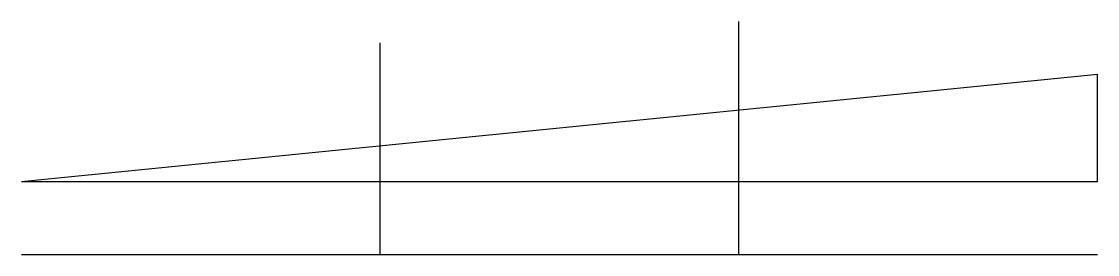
# Model space of a CAD drawing. Header units: metres. Extents: x 67.9 to 112.9, y 19.1 to 28.8.
import ezdxf

# ---------------------------------------------------------------- set-up
doc = ezdxf.new("R2010")
doc.units = ezdxf.units.M
doc.layers.add('Default', color=18, linetype='Continuous', true_color=0x000000)

msp = doc.modelspace()

# ---------------------------------------------------------------- linework, layer by layer
at = {"layer": 'Default'}
for p, q in [((97.877, 19.095), (97.877, 28.838)), ((82.877, 19.095), (82.877, 27.953)), ((67.877, 22.143), (112.877, 26.643)), ((112.877, 22.143), (112.877, 26.643)), ((67.877, 22.143), (112.877, 22.143)), ((67.877, 19.095), (82.877, 19.095)), ((82.877, 19.095), (97.877, 19.095)), ((97.877, 19.095), (112.877, 19.095))]:
    msp.add_line(p, q, dxfattribs=at)

doc.saveas('drawing.dxf')
